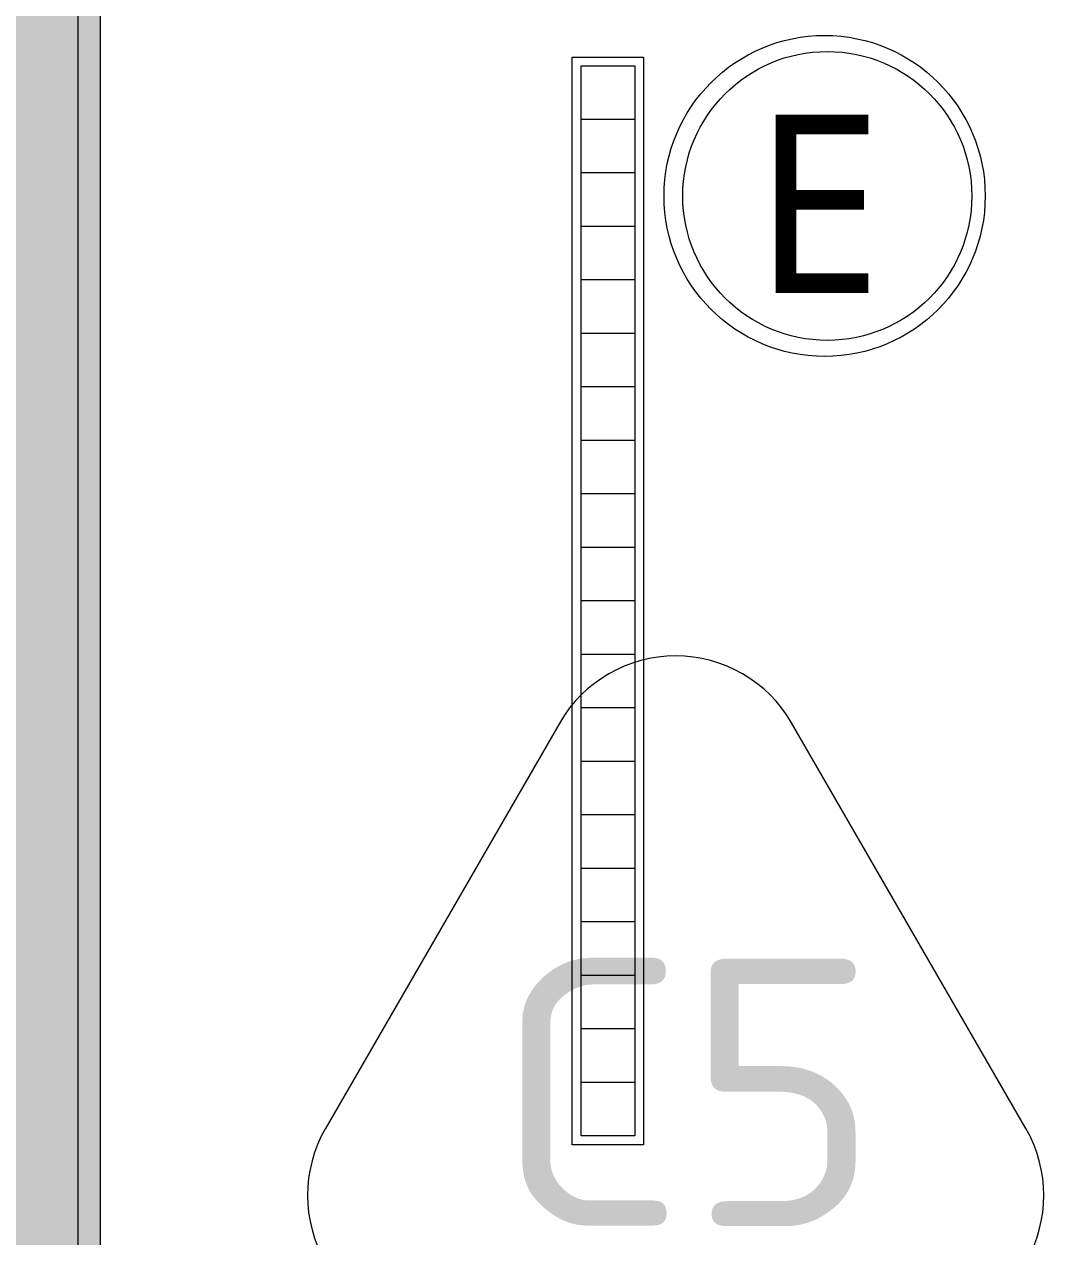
# Model space of a CAD drawing. Header units: centimetres. Extents: x -391356 to -382095, y -768 to 204275.
# Drawn here: x -384773.5 to -384658.5, y 202826.9 to 202962.8 of the extents above; entities that cross this region are included whole.
import ezdxf

# ---------------------------------------------------------------- set-up
doc = ezdxf.new("R2010")
doc.units = ezdxf.units.CM
for name, color, linetype, lineweight in [('天花板標籤', 7, 'Continuous', 5), ('文字註釋', 7, 'Continuous', 5), ('燈具', 7, 'Continuous', 5), ('線', 7, 'Continuous', 5)]:
    doc.layers.add(name, color=color, linetype=linetype, lineweight=lineweight)
doc.layers.add('牆-1', color=7, linetype='Continuous', lineweight=5, true_color=0xe4e4e4)
doc.layers.add('結構 _1_-1', color=7, linetype='Continuous', lineweight=9, true_color=0xaaaaaa)
doc.styles.add('ISOCPEUR_2', font='isocpeur.ttf', dxfattribs={"height": 30})
doc.styles.add('Microsoft JhengHei UI_4', font='Microsoft JhengHei UI.ttf', dxfattribs={"height": 20})

# ---------------------------------------------------------------- blocks, each defined once
blk = doc.blocks.new('L7吸頂式格柵燈 - L7-3432534-二層天花平面圖')
at = {"layer": '燈具'}
for p, q in [((-1, -4), (-1, 4)), ((-1, 4), (121, 4)), ((-1, -4), (-1, 4)), ((-1, 4), (121, 4)), ((0, -3), (0, 3)), ((0, 3), (120, 3)), ((6, -3), (6, 3)), ((12, -3), (12, 3)), ((18, -3), (18, 3)), ((24, -3), (24, 3)), ((30, -3), (30, 3)), ((36, -3), (36, 3)), ((42, -3), (42, 3)), ((48, -3), (48, 3)), ((54, -3), (54, 3)), ((60, -3), (60, 3)), ((66, -3), (66, 3)), ((72, -3), (72, 3)), ((78, -3), (78, 3)), ((84, -3), (84, 3)), ((90, -3), (90, 3)), ((96, -3), (96, 3)), ((102, -3), (102, 3)), ((108, -3), (108, 3)), ((114, -3), (114, 3)), ((120, 3), (120, -3)), ((121, 4), (121, -4)), ((121, 4), (121, -4)), ((121, -4), (-1, -4)), ((121, -4), (-1, -4)), ((120, -3), (0, -3))]:
    blk.add_line(p, q, dxfattribs=at)
blk = doc.blocks.new('TAG_Ceiling - 天花標籤-2287762-二層天花平面圖')
at = {"layer": '天花板標籤'}
for p, q in [((-0.1299, 0.68), (-0.3926, 0.225)), ((0.3926, 0.225), (0.1299, 0.68)), ((-0.2627, 0), (0.2627, 0))]:
    blk.add_line(p, q, dxfattribs=at)
for centre, start, end in [((0, 0.605), 30, 150), ((-0.2627, 0.15), 150, 270), ((0.2627, 0.15), 270, 30)]:
    blk.add_arc(centre, 0.15, start, end, dxfattribs=at)

msp = doc.modelspace()

# ---------------------------------------------------------------- hatches: boundary and pattern name
at = {"layer": '牆-1'}
for points in [[(-384776.76, 202721.16), (-384767.48, 202721.16), (-384767.48, 203093.16), (-384782.48, 203093.16), (-384782.48, 202721.16)], [(-384765.48, 202721.16), (-384764.98, 202721.16), (-384764.98, 203090.66), (-384767.48, 203090.66), (-384767.48, 202721.16)]]:
    msp.add_hatch(color=256, dxfattribs=at).paths.add_polyline_path(points)

# ---------------------------------------------------------------- linework, layer by layer
at = {"layer": '結構 _1_-1'}
for p, q in [((-384767.48, 203090.66), (-384767.48, 202721.16)), ((-384764.98, 203090.66), (-384764.98, 202721.16))]:
    msp.add_line(p, q, dxfattribs=at)
at = {"layer": '線'}
for centre, radius in [((-384683.76, 202943.58), 18), ((-384683.46, 202943.58), 16.2)]:
    msp.add_circle(centre, radius, dxfattribs=at)

# ---------------------------------------------------------------- block references
at = {"layer": '天花板標籤', "xscale": 99.99999999999993, "yscale": 99.99999999999993, "zscale": 99.99999999999993}
msp.add_blockref('TAG_Ceiling - 天花標籤-2287762-二層天花平面圖', (-384700.46, 202816.5), dxfattribs=at)
at = {"layer": '燈具', "rotation": 90}
msp.add_blockref('L7吸頂式格柵燈 - L7-3432534-二層天花平面圖', (-384708.05, 202838.16), dxfattribs=at)

# ---------------------------------------------------------------- texts
at = {"layer": '天花板標籤', "insert": (-384720.87, 202858.05), "char_height": 30, "width": 49.7046, "attachment_point": 1, "style": 'ISOCPEUR_2'}
msp.add_mtext('C5', dxfattribs=at)
at = {"layer": '文字註釋', "insert": (-384691.79, 202952.69), "char_height": 20, "width": 17.6371, "attachment_point": 1, "style": 'Microsoft JhengHei UI_4'}
msp.add_mtext('\\fMicrosoft JhengHei UI|b0|i0|c136|p34|;E', dxfattribs=at)

doc.saveas('drawing.dxf')
